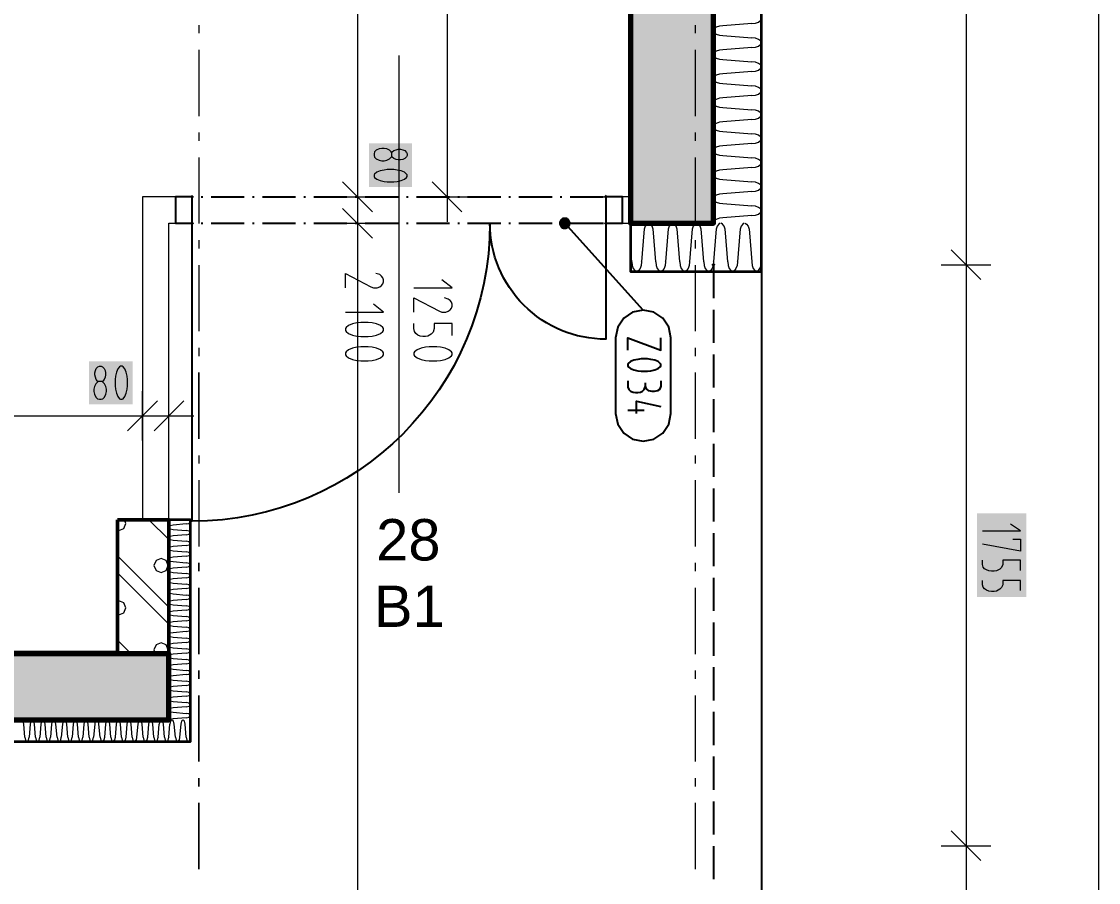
# Model space of a CAD drawing. Header units: millimetres. Extents: x 0 to 594, y 0 to 420.
# Drawn here: x 451.67 to 477.29, y 247.13 to 267.6 of the extents above; entities that cross this region are included whole.
import ezdxf

# ---------------------------------------------------------------- set-up
doc = ezdxf.new("R2010")
doc.units = ezdxf.units.MM
doc.header["$LTSCALE"] = 8
for name, color, linetype in [('PDF_Dokresleni pod rovinou rezu', 7, 'Continuous'), ('PDF_Dvere', 7, 'Continuous'), ('PDF_Instalacni prizdivky', 7, 'Continuous'), ('PDF_Koty delkove', 7, 'Continuous'), ('PDF_Obecne 0.25', 7, 'Continuous'), ('PDF_Omitka', 7, 'Continuous'), ('PDF_Osy hlavni', 7, 'Continuous'), ('PDF_Popis dveri', 7, 'Continuous'), ('PDF_Popis Zamecnicke vyrobky', 7, 'Continuous'), ('PDF_Prosklenne fasady', 7, 'Continuous'), ('PDF_Rampy', 7, 'Continuous'), ('PDF_Steny obvodove nosne', 7, 'Continuous'), ('PDF_Steny sendvic', 7, 'Continuous'), ('PDF_Steny vnitrni', 7, 'Continuous'), ('PDF_Text', 7, 'Continuous'), ('PDF_Zatepleni', 7, 'Continuous')]:
    doc.layers.add(name, color=color, linetype=linetype)
doc.styles.add('PDF Arial', font='arial.ttf')

msp = doc.modelspace()

# ---------------------------------------------------------------- linework, layer by layer
at = {"layer": 'PDF_Dokresleni pod rovinou rezu', "lineweight": 25}
for points in [[(468.13, 261.811), (468.13, 261.024)], [(468.13, 260.748), (468.13, 259.961)], [(468.13, 259.685), (468.13, 258.898)], [(468.13, 258.622), (468.13, 257.835)], [(468.13, 257.559), (468.13, 256.772)], [(468.13, 256.496), (468.13, 255.709)], [(468.13, 255.433), (468.13, 254.646)], [(468.13, 254.37), (468.13, 253.583)], [(468.13, 253.307), (468.13, 252.52)], [(468.13, 252.244), (468.13, 251.457)], [(468.13, 251.181), (468.13, 250.394)], [(468.13, 250.118), (468.13, 249.331)], [(468.13, 249.055), (468.13, 248.268)], [(468.13, 247.992), (468.13, 247.205)]]:
    msp.add_lwpolyline(points, dxfattribs=at)
at = {"layer": 'PDF_Dokresleni pod rovinou rezu', "lineweight": 25, "transparency": 33554559}
msp.add_solid([(468.13, 261.868), (468.179, 261.819), (468.081, 261.819), (468.13, 261.77)], dxfattribs=at)
at = {"layer": 'PDF_Dvere', "lineweight": 25}
for points in [[(455.728, 263.433), (455.335, 263.433), (455.335, 262.803), (455.728, 262.803)], [(465.965, 263.433), (465.571, 263.433), (465.571, 262.803), (465.965, 262.803)]]:
    msp.add_lwpolyline(points, close=True, dxfattribs=at)
for points in [[(455.728, 263.433), (455.748, 263.433)], [(455.945, 263.433), (455.984, 263.433)], [(456.181, 263.433), (456.968, 263.433)], [(457.165, 263.433), (457.205, 263.433)], [(457.401, 263.433), (458.189, 263.433)], [(458.386, 263.433), (458.425, 263.433)], [(458.622, 263.433), (459.409, 263.433)], [(459.606, 263.433), (459.645, 263.433)], [(459.842, 263.433), (460.63, 263.433)], [(460.827, 263.433), (460.866, 263.433)], [(461.063, 263.433), (461.85, 263.433)], [(462.047, 263.433), (462.086, 263.433)], [(462.283, 263.433), (463.071, 263.433)], [(463.267, 263.433), (463.307, 263.433)], [(463.504, 263.433), (464.291, 263.433)], [(464.488, 263.433), (464.527, 263.433)], [(464.724, 263.433), (465.512, 263.433)], [(455.945, 262.803), (455.984, 262.803)], [(456.181, 262.803), (456.968, 262.803)], [(457.165, 262.803), (457.205, 262.803)], [(457.401, 262.803), (458.189, 262.803)], [(458.386, 262.803), (458.425, 262.803)], [(458.622, 262.803), (459.409, 262.803)], [(459.606, 262.803), (459.645, 262.803)], [(459.842, 262.803), (460.63, 262.803)], [(460.827, 262.803), (460.866, 262.803)], [(461.063, 262.803), (461.85, 262.803)], [(462.047, 262.803), (462.086, 262.803)], [(462.283, 262.803), (463.071, 262.803)], [(463.267, 262.803), (463.307, 262.803)], [(463.504, 262.803), (464.291, 262.803)], [(464.488, 262.803), (464.527, 262.803)], [(464.724, 262.803), (465.512, 262.803)]]:
    msp.add_lwpolyline(points, dxfattribs=at)
msp.add_lwpolyline([(465.571, 262.803), (465.571, 260.047, -0.414214), (462.815, 262.803, -0.414213), (455.728, 255.717), (455.728, 262.803), (455.748, 262.803)], format="xyb", dxfattribs=at)
at = {"layer": 'PDF_Dvere', "lineweight": 25, "transparency": 33554559}
for points in [[(455.679, 263.433), (455.728, 263.482), (455.728, 263.384), (455.778, 263.433)], [(465.522, 263.433), (465.571, 263.482), (465.571, 263.384), (465.62, 263.433)], [(455.679, 262.803), (455.728, 262.852), (455.728, 262.754), (455.778, 262.803)], [(465.522, 262.803), (465.571, 262.852), (465.571, 262.754), (465.62, 262.803)]]:
    msp.add_solid(points, dxfattribs=at)
at = {"layer": 'PDF_Instalacni prizdivky', "lineweight": 9}
for points in [[(453.957, 255.511), (453.986, 255.499), (454.106, 255.548), (454.155, 255.667), (454.119, 255.754)], [(454.703, 255.754), (455.177, 255.28)], [(455.104, 255.754), (455.177, 255.681)], [(453.957, 254.894), (455.177, 253.673)], [(453.957, 254.492), (455.177, 253.272)], [(453.957, 253.503), (453.986, 253.491), (454.106, 253.54), (454.155, 253.659), (454.106, 253.779), (453.986, 253.828), (453.957, 253.816)], [(453.957, 252.886), (454.276, 252.567)], [(455.122, 252.567), (455.159, 252.655), (455.11, 252.775), (454.99, 252.824), (454.871, 252.775), (454.822, 252.655), (454.858, 252.567)]]:
    msp.add_lwpolyline(points, dxfattribs=at)
at = {"layer": 'PDF_Instalacni prizdivky', "lineweight": 50}
msp.add_lwpolyline([(453.957, 255.754), (453.957, 252.604), (453.957, 252.567), (455.177, 252.567), (455.177, 255.754), (454.547, 255.754)], close=True, dxfattribs=at)
at = {"layer": 'PDF_Instalacni prizdivky', "lineweight": 9}
msp.add_lwpolyline([(454.99, 254.495), (455.11, 254.544), (455.159, 254.663), (455.11, 254.783), (454.99, 254.832), (454.871, 254.783), (454.822, 254.663), (454.871, 254.544)], close=True, dxfattribs=at)
at = {"layer": 'PDF_Koty delkove', "lineweight": 18}
for points in [[(459.663, 302.764), (459.663, 302.311), (459.663, 299.614), (459.663, 263.433), (459.663, 262.803), (459.663, 203.906), (459.663, 202.921), (459.663, 200.953), (459.663, 186.976), (459.663, 186.189), (459.663, 155.402), (459.663, 152.291), (459.663, 150.48)], [(474.14, 302.606), (474.14, 283.614), (474.14, 261.819), (474.14, 248), (474.14, 203.906), (474.14, 152.449)], [(477.29, 302.764), (477.29, 229.21), (477.29, 152.291), (477.29, 151.701)], [(461.793, 298.197), (461.793, 297.807), (461.793, 295.165), (461.793, 278.63), (461.793, 275.598), (461.793, 263.433)], [(460.294, 264.585), (460.241, 264.585), (460.175, 264.575), (460.109, 264.543), (460.07, 264.501), (460.057, 264.459), (460.057, 264.417), (460.07, 264.375), (460.109, 264.333), (460.175, 264.302), (460.241, 264.291)], [(460.241, 264.291), (460.294, 264.291), (460.359, 264.302), (460.424, 264.333), (460.464, 264.375), (460.477, 264.396), (460.477, 264.48), (460.464, 264.501), (460.424, 264.543), (460.359, 264.575), (460.294, 264.585)], [(460.477, 264.48), (460.49, 264.501), (460.53, 264.532), (460.582, 264.553), (460.634, 264.564), (460.687, 264.564), (460.739, 264.553), (460.792, 264.532), (460.831, 264.49), (460.844, 264.459), (460.844, 264.417), (460.831, 264.386), (460.792, 264.343), (460.739, 264.323), (460.687, 264.312), (460.634, 264.312), (460.582, 264.323), (460.53, 264.343), (460.49, 264.375), (460.477, 264.396)], [(460.372, 263.787), (460.53, 263.787), (460.608, 263.798), (460.7, 263.819), (460.779, 263.85), (460.831, 263.892), (460.844, 263.913), (460.844, 263.955), (460.831, 263.976), (460.779, 264.018), (460.7, 264.049), (460.608, 264.071), (460.53, 264.081), (460.372, 264.081), (460.294, 264.071), (460.201, 264.049), (460.123, 264.018), (460.07, 263.976), (460.057, 263.955), (460.057, 263.913), (460.07, 263.892), (460.123, 263.85)], [(459.309, 263.787), (460.017, 263.079)], [(460.123, 263.85), (460.201, 263.819), (460.294, 263.798), (460.372, 263.787)], [(461.439, 263.787), (462.148, 263.079)], [(459.072, 263.433), (459.663, 263.433), (460.253, 263.433)], [(461.203, 263.433), (461.793, 263.433), (462.384, 263.433)], [(461.793, 263.433), (461.793, 262.842)], [(459.309, 263.157), (460.017, 262.449)], [(459.072, 262.803), (459.663, 262.803), (460.253, 262.803)], [(473.786, 262.173), (474.495, 261.465)], [(473.55, 261.819), (474.14, 261.819), (474.731, 261.819)], [(453.5, 259.039), (453.48, 259.052), (453.448, 259.092), (453.427, 259.144), (453.417, 259.196), (453.417, 259.249), (453.427, 259.301), (453.448, 259.354), (453.49, 259.393), (453.522, 259.406), (453.563, 259.406), (453.595, 259.393), (453.637, 259.354), (453.658, 259.301), (453.668, 259.249), (453.668, 259.196), (453.658, 259.144), (453.637, 259.092), (453.606, 259.052), (453.585, 259.039)], [(453.689, 258.803), (453.689, 258.855), (453.679, 258.921), (453.648, 258.986), (453.606, 259.026), (453.585, 259.039), (453.5, 259.039), (453.48, 259.026), (453.437, 258.986), (453.406, 258.921), (453.395, 258.855), (453.395, 258.803), (453.406, 258.737), (453.437, 258.671), (453.48, 258.632), (453.522, 258.618), (453.563, 258.618), (453.606, 258.632), (453.648, 258.671)], [(453.648, 258.671), (453.679, 258.737), (453.689, 258.803)], [(454.547, 257.634), (454.547, 258.225), (454.547, 258.815)], [(455.177, 257.634), (455.177, 258.225), (455.177, 258.815)], [(454.193, 257.87), (454.902, 258.579)], [(454.823, 257.87), (455.532, 258.579)], [(442.067, 258.225), (454.547, 258.225), (455.177, 258.225)], [(455.177, 258.225), (455.768, 258.225)], [(474.534, 255.49), (475.435, 255.49), (475.196, 255.65)], [(475.256, 255.29), (475.435, 255.29), (475.435, 255.009), (474.534, 255.169)], [(475.435, 254.548), (475.435, 254.789), (475.015, 254.789), (475.015, 254.688), (474.985, 254.619), (474.94, 254.578), (474.865, 254.539), (474.805, 254.529), (474.745, 254.529), (474.684, 254.539), (474.625, 254.559), (474.58, 254.589), (474.549, 254.628), (474.534, 254.688), (474.534, 254.789)], [(475.435, 254.068), (475.435, 254.308), (475.015, 254.308), (475.015, 254.208), (474.985, 254.138), (474.94, 254.098), (474.865, 254.058), (474.805, 254.048), (474.745, 254.048), (474.684, 254.058), (474.625, 254.078), (474.58, 254.108), (474.549, 254.147), (474.534, 254.208), (474.534, 254.308)], [(473.786, 248.354), (474.495, 247.646)], [(473.55, 248), (474.14, 248), (474.731, 248)]]:
    msp.add_lwpolyline(points, dxfattribs=at)
msp.add_lwpolyline([(454.193, 258.934), (454.193, 259.092), (454.183, 259.17), (454.162, 259.262), (454.13, 259.34), (454.089, 259.393), (454.067, 259.406), (454.026, 259.406), (454.004, 259.393), (453.963, 259.34), (453.931, 259.262), (453.91, 259.17), (453.899, 259.092), (453.899, 258.934), (453.91, 258.855), (453.931, 258.763), (453.963, 258.685), (454.004, 258.632), (454.026, 258.618), (454.067, 258.618), (454.089, 258.632), (454.13, 258.685), (454.162, 258.763), (454.183, 258.855)], close=True, dxfattribs=at)
at = {"layer": 'PDF_Koty delkove', "color": 7, "lineweight": 18, "true_color": 0xffffff, "transparency": 33554559}
for points in [[(459.938, 264.703), (459.938, 263.669), (460.962, 264.703), (460.962, 263.669)], [(453.277, 258.5), (454.311, 258.5), (453.277, 259.524), (454.311, 259.524)], [(474.399, 255.906), (474.399, 253.913), (475.571, 255.906), (475.571, 253.913)]]:
    msp.add_solid(points, dxfattribs=at)
at = {"layer": 'PDF_Obecne 0.25', "lineweight": 25}
msp.add_lwpolyline([(453.917, 250.48), (453.917, 250.48)], dxfattribs=at)
at = {"layer": 'PDF_Omitka', "lineweight": 35}
msp.add_lwpolyline([(466.122, 275.598), (466.122, 263.433), (466.161, 263.433), (466.161, 275.598)], close=True, dxfattribs=at)
msp.add_lwpolyline([(442.106, 252.567), (453.957, 252.567), (453.957, 252.604), (442.106, 252.604)], dxfattribs=at)
at = {"layer": 'PDF_Osy hlavni', "lineweight": 18}
for points in [[(455.886, 267.52), (455.886, 267.323)], [(455.886, 267.52), (455.886, 267.323)], [(467.697, 267.52), (467.697, 267.323)], [(455.886, 266.929), (455.886, 265.354)], [(455.886, 266.929), (455.886, 265.354)], [(467.697, 266.929), (467.697, 265.354)], [(455.886, 264.961), (455.886, 264.764)], [(455.886, 264.961), (455.886, 264.764)], [(467.697, 264.961), (467.697, 264.764)], [(455.886, 264.37), (455.886, 262.795)], [(455.886, 264.37), (455.886, 262.795)], [(467.697, 264.37), (467.697, 262.795)], [(455.886, 262.402), (455.886, 262.205)], [(455.886, 262.402), (455.886, 262.205)], [(467.697, 262.402), (467.697, 262.205)], [(455.886, 261.811), (455.886, 260.236)], [(455.886, 261.811), (455.886, 260.236)], [(467.697, 261.811), (467.697, 260.236)], [(455.886, 259.843), (455.886, 259.646)], [(455.886, 259.843), (455.886, 259.646)], [(467.697, 259.843), (467.697, 259.646)], [(455.886, 257.677), (455.886, 259.252), (455.886, 257.677)], [(467.697, 259.252), (467.697, 257.677)], [(455.886, 257.284), (455.886, 257.087)], [(455.886, 257.284), (455.886, 257.087)], [(467.697, 257.284), (467.697, 257.087)], [(455.886, 256.693), (455.886, 255.118)], [(455.886, 256.693), (455.886, 255.118)], [(467.697, 256.693), (467.697, 255.118)], [(455.886, 254.725), (455.886, 254.528), (455.886, 254.725)], [(467.697, 254.725), (467.697, 254.528)], [(455.886, 254.134), (455.886, 252.559), (455.886, 254.134)], [(467.697, 254.134), (467.697, 252.559)], [(455.886, 252.165), (455.886, 251.969), (455.886, 252.165)], [(467.697, 252.165), (467.697, 251.969)], [(455.886, 251.575), (455.886, 250), (455.886, 251.575)], [(467.697, 251.575), (467.697, 250)], [(455.886, 249.41), (455.886, 249.606), (455.886, 249.41)], [(467.697, 249.606), (467.697, 249.41)], [(455.886, 247.441), (455.886, 249.016), (455.886, 247.441)], [(467.697, 249.016), (467.697, 247.441)]]:
    msp.add_lwpolyline(points, dxfattribs=at)
at = {"layer": 'PDF_Popis dveri', "lineweight": 18}
for points in [[(460.65, 266.795), (460.65, 256.394)], [(459.377, 261.268), (459.377, 261.607), (459.981, 261.292), (460.042, 261.268), (460.132, 261.268), (460.192, 261.292), (460.237, 261.328), (460.268, 261.365), (460.283, 261.413), (460.283, 261.461), (460.268, 261.51), (460.237, 261.546), (460.192, 261.582), (460.103, 261.607)], [(461.007, 261.268), (461.913, 261.268), (461.672, 261.461)], [(459.377, 260.689), (460.283, 260.689), (460.042, 260.882)], [(461.007, 260.689), (461.007, 261.027), (461.611, 260.713), (461.672, 260.689), (461.762, 260.689), (461.822, 260.713), (461.867, 260.749), (461.898, 260.785), (461.913, 260.834), (461.913, 260.882), (461.898, 260.93), (461.867, 260.966), (461.822, 261.003), (461.732, 261.027)], [(459.65, 260.435), (459.544, 260.411), (459.453, 260.374), (459.393, 260.327), (459.377, 260.302), (459.377, 260.254), (459.393, 260.23), (459.453, 260.182), (459.544, 260.146), (459.65, 260.122), (459.74, 260.109)], [(459.74, 260.109), (459.921, 260.109), (460.011, 260.122), (460.117, 260.146), (460.208, 260.182), (460.268, 260.23), (460.283, 260.254), (460.283, 260.302), (460.268, 260.327), (460.208, 260.374), (460.117, 260.411), (460.011, 260.435), (459.921, 260.448), (459.74, 260.448), (459.65, 260.435)], [(461.913, 260.133), (461.913, 260.423), (461.491, 260.423), (461.491, 260.302), (461.46, 260.218), (461.415, 260.169), (461.339, 260.122), (461.28, 260.109), (461.219, 260.109), (461.158, 260.122), (461.099, 260.146), (461.053, 260.182), (461.023, 260.23), (461.007, 260.302), (461.007, 260.423)], [(461.37, 259.53), (461.551, 259.53), (461.641, 259.542), (461.747, 259.566), (461.837, 259.602), (461.898, 259.65), (461.913, 259.675), (461.913, 259.722), (461.898, 259.747), (461.837, 259.795), (461.747, 259.831), (461.641, 259.856), (461.551, 259.868), (461.37, 259.868), (461.28, 259.856), (461.174, 259.831), (461.083, 259.795), (461.023, 259.747), (461.007, 259.722), (461.007, 259.675), (461.023, 259.65), (461.083, 259.602), (461.174, 259.566), (461.28, 259.542), (461.37, 259.53)]]:
    msp.add_lwpolyline(points, dxfattribs=at)
msp.add_lwpolyline([(459.74, 259.53), (459.921, 259.53), (460.011, 259.542), (460.117, 259.566), (460.208, 259.602), (460.268, 259.65), (460.283, 259.675), (460.283, 259.722), (460.268, 259.747), (460.208, 259.795), (460.117, 259.831), (460.011, 259.856), (459.921, 259.868), (459.74, 259.868), (459.65, 259.856), (459.544, 259.831), (459.453, 259.795), (459.393, 259.747), (459.377, 259.722), (459.377, 259.675), (459.393, 259.65), (459.453, 259.602), (459.544, 259.566), (459.65, 259.542)], close=True, dxfattribs=at)
at = {"layer": 'PDF_Popis Zamecnicke vyrobky', "lineweight": 25}
msp.add_lwpolyline([(464.516, 262.891), (464.503, 262.877), (464.492, 262.861), (464.484, 262.843), (464.479, 262.825), (464.477, 262.805), (464.478, 262.786), (464.482, 262.767), (464.49, 262.75), (464.5, 262.733), (464.512, 262.719), (464.527, 262.706), (464.544, 262.697), (464.562, 262.69), (464.581, 262.686), (464.6, 262.685), (464.619, 262.688), (464.638, 262.693), (464.655, 262.701), (464.671, 262.713), (464.684, 262.726), (464.696, 262.742), (464.704, 262.759), (464.71, 262.777), (464.713, 262.796), (464.712, 262.816), (464.709, 262.835), (464.702, 262.853), (464.693, 262.869), (464.681, 262.884), (464.666, 262.897), (464.65, 262.908), (464.632, 262.915), (464.614, 262.92), (464.594, 262.921), (464.575, 262.92), (464.556, 262.915), (464.539, 262.907), (464.523, 262.897)], close=True, dxfattribs=at)
for points in [[(464.516, 262.891), (464.516, 262.891)], [(464.683, 262.882), (464.683, 262.882)], [(464.507, 262.724), (464.507, 262.724)], [(466.46, 260.738), (464.595, 262.803)], [(464.674, 262.715), (464.674, 262.715)], [(466.711, 260.688), (466.46, 260.738), (466.209, 260.688), (465.996, 260.546), (465.854, 260.333), (465.804, 260.082), (465.804, 258.276)], [(465.804, 258.276), (465.854, 258.025), (465.996, 257.812), (466.209, 257.67), (466.46, 257.62), (466.711, 257.67), (466.924, 257.812), (467.066, 258.025), (467.116, 258.276), (467.116, 260.082), (467.066, 260.333), (466.924, 260.546), (466.711, 260.688)], [(466.092, 259.788), (466.092, 260.082), (466.88, 259.788), (466.88, 260.082)], [(466.814, 259.515), (466.736, 259.546), (466.644, 259.567), (466.566, 259.578), (466.408, 259.578), (466.329, 259.567), (466.237, 259.546), (466.159, 259.515), (466.106, 259.473), (466.092, 259.452), (466.092, 259.41), (466.106, 259.389), (466.159, 259.347), (466.237, 259.315), (466.329, 259.295), (466.408, 259.284)], [(466.408, 259.284), (466.566, 259.284), (466.644, 259.295), (466.736, 259.315), (466.814, 259.347), (466.867, 259.389), (466.88, 259.41), (466.88, 259.452), (466.867, 259.473), (466.814, 259.515)], [(466.092, 259.053), (466.092, 258.906), (466.119, 258.854), (466.159, 258.812), (466.224, 258.791), (466.277, 258.78), (466.329, 258.78), (466.395, 258.791), (466.447, 258.812), (466.486, 258.854), (466.513, 258.927)], [(466.88, 259.053), (466.88, 258.927), (466.867, 258.885), (466.84, 258.843), (466.801, 258.822), (466.723, 258.801), (466.67, 258.801), (466.592, 258.822), (466.539, 258.864), (466.513, 258.927), (466.513, 259.011)], [(466.303, 258.276), (466.303, 258.57), (466.88, 258.444)], [(466.092, 258.36), (466.486, 258.36)]]:
    msp.add_lwpolyline(points, dxfattribs=at)
at = {"layer": 'PDF_Popis Zamecnicke vyrobky', "lineweight": 25, "transparency": 33554559}
for points in [[(464.48, 262.779), (464.631, 262.915), (464.571, 262.918)], [(464.48, 262.779), (464.571, 262.918), (464.483, 262.839)], [(464.507, 262.724), (464.631, 262.915), (464.48, 262.779)], [(464.483, 262.839), (464.571, 262.918), (464.516, 262.891)], [(464.507, 262.724), (464.683, 262.882), (464.631, 262.915)], [(464.559, 262.691), (464.683, 262.882), (464.507, 262.724)], [(464.559, 262.691), (464.71, 262.827), (464.683, 262.882)], [(464.619, 262.688), (464.71, 262.827), (464.559, 262.691)], [(464.619, 262.688), (464.707, 262.767), (464.71, 262.827)], [(464.707, 262.767), (464.619, 262.688), (464.674, 262.715)]]:
    msp.add_solid(points, dxfattribs=at)
at = {"layer": 'PDF_Prosklenne fasady', "lineweight": 18}
for points in [[(455.177, 263.433), (454.784, 263.433), (454.547, 263.433), (454.547, 255.754), (455.177, 255.754), (455.177, 262.803)], [(455.335, 263.433), (455.177, 263.433)], [(455.335, 263.433), (455.335, 262.803)], [(465.965, 262.803), (465.965, 263.433)], [(465.965, 262.803), (466.161, 262.803), (466.161, 263.433), (466.122, 263.433), (465.965, 263.433)], [(455.177, 262.803), (455.335, 262.803)]]:
    msp.add_lwpolyline(points, dxfattribs=at)
at = {"layer": 'PDF_Rampy', "lineweight": 25}
msp.add_lwpolyline([(469.272, 261.661), (469.272, 203.906)], dxfattribs=at)
at = {"layer": 'PDF_Steny obvodove nosne', "lineweight": 70}
msp.add_lwpolyline([(466.161, 278.63), (466.161, 275.598), (466.161, 263.433), (466.161, 262.803), (468.13, 262.803), (468.13, 278.63), (467.736, 278.63)], close=True, dxfattribs=at)
at = {"layer": 'PDF_Steny obvodove nosne', "color": 9, "lineweight": 9, "true_color": 0xc0c0c0, "transparency": 33554559}
msp.add_solid([(466.161, 278.63), (466.161, 262.803), (468.13, 278.63), (468.13, 262.803)], dxfattribs=at)
at = {"layer": 'PDF_Steny sendvic', "lineweight": 35}
for points in [[(468.13, 262.803), (466.161, 262.803), (466.161, 261.661), (469.272, 261.661), (469.272, 262.803)], [(417.657, 250.48), (455.689, 250.48), (455.689, 250.992), (455.689, 255.754), (455.177, 255.754), (455.177, 252.567), (455.177, 250.992), (442.067, 250.992), (417.658, 250.992), (400.02, 250.992), (398.051, 250.992)]]:
    msp.add_lwpolyline(points, dxfattribs=at)
at = {"layer": 'PDF_Steny sendvic', "lineweight": 9}
for points in [[(466.577, 262.803), (466.545, 262.787), (466.508, 262.737), (466.483, 262.663), (466.474, 262.575)], [(466.703, 262.575), (466.695, 262.663), (466.67, 262.737), (466.633, 262.787), (466.601, 262.803)], [(467.148, 262.803), (467.116, 262.787), (467.078, 262.737), (467.054, 262.663), (467.045, 262.575)], [(467.274, 262.575), (467.266, 262.663), (467.241, 262.737), (467.203, 262.787), (467.172, 262.803)], [(467.718, 262.803), (467.686, 262.787), (467.649, 262.737), (467.624, 262.663), (467.616, 262.575)], [(467.845, 262.575), (467.836, 262.663), (467.812, 262.737), (467.774, 262.787), (467.742, 262.803)], [(468.22, 262.737), (468.195, 262.663), (468.187, 262.575)], [(468.289, 262.803), (468.257, 262.787), (468.22, 262.737)], [(468.416, 262.575), (468.407, 262.663), (468.382, 262.737), (468.345, 262.787), (468.313, 262.803)], [(468.86, 262.803), (468.828, 262.787), (468.791, 262.737), (468.766, 262.663), (468.757, 262.575), (468.701, 261.89), (468.692, 261.802), (468.667, 261.728), (468.63, 261.679), (468.587, 261.661)], [(468.884, 262.803), (468.916, 262.787), (468.953, 262.737), (468.978, 262.663), (468.987, 262.575), (469.043, 261.89), (469.052, 261.802), (469.077, 261.728), (469.114, 261.679), (469.158, 261.661)], [(466.474, 262.575), (466.417, 261.89), (466.409, 261.802), (466.384, 261.728), (466.347, 261.679), (466.303, 261.661)], [(466.474, 262.575), (466.474, 262.575)], [(466.76, 261.89), (466.703, 262.575)], [(467.045, 262.575), (466.988, 261.89), (466.98, 261.802), (466.955, 261.728), (466.918, 261.679), (466.874, 261.661)], [(467.045, 262.575), (467.045, 262.575)], [(467.331, 261.89), (467.274, 262.575)], [(467.616, 262.575), (467.559, 261.89), (467.55, 261.802), (467.526, 261.728), (467.489, 261.679), (467.445, 261.661)], [(467.616, 262.575), (467.616, 262.575)], [(467.902, 261.89), (467.845, 262.575)], [(468.187, 262.575), (468.13, 261.89), (468.121, 261.802), (468.097, 261.728), (468.06, 261.679), (468.016, 261.661)], [(468.187, 262.575), (468.187, 262.575)], [(468.473, 261.89), (468.416, 262.575)], [(468.757, 262.575), (468.757, 262.575)], [(466.189, 261.89), (466.161, 262.224)], [(466.189, 261.89), (466.198, 261.802), (466.223, 261.728), (466.26, 261.679), (466.303, 261.661)], [(466.76, 261.89), (466.769, 261.802), (466.793, 261.728), (466.83, 261.679), (466.874, 261.661)], [(467.331, 261.89), (467.339, 261.802), (467.364, 261.728), (467.401, 261.679), (467.445, 261.661)], [(467.902, 261.89), (467.91, 261.802), (467.935, 261.728), (467.972, 261.679), (468.016, 261.661)], [(468.473, 261.89), (468.481, 261.802), (468.506, 261.728), (468.543, 261.679), (468.587, 261.661)], [(469.158, 261.661), (469.201, 261.679), (469.238, 261.728), (469.263, 261.802), (469.272, 261.89)], [(455.689, 255.703), (455.659, 255.739), (455.587, 255.754)], [(455.587, 255.652), (455.659, 255.667), (455.689, 255.703)], [(455.587, 255.652), (455.28, 255.626), (455.207, 255.611), (455.177, 255.58)], [(455.177, 255.57), (455.207, 255.539), (455.28, 255.523)], [(455.28, 255.523), (455.587, 255.498)], [(455.28, 255.523), (455.28, 255.523)], [(455.689, 255.447), (455.659, 255.483), (455.587, 255.498)], [(455.587, 255.396), (455.659, 255.411), (455.689, 255.447)], [(455.587, 255.396), (455.28, 255.37), (455.207, 255.355), (455.177, 255.324)], [(455.177, 255.314), (455.207, 255.283), (455.28, 255.268)], [(455.28, 255.268), (455.587, 255.242)], [(455.28, 255.268), (455.28, 255.268)], [(455.689, 255.191), (455.659, 255.227), (455.587, 255.242)], [(455.587, 255.14), (455.659, 255.155), (455.689, 255.191)], [(455.587, 255.14), (455.28, 255.115), (455.207, 255.099), (455.177, 255.068)], [(455.177, 255.058), (455.207, 255.027), (455.28, 255.012)], [(455.28, 255.012), (455.587, 254.986)], [(455.28, 255.012), (455.28, 255.012)], [(455.689, 254.935), (455.659, 254.971), (455.587, 254.986)], [(455.587, 254.884), (455.659, 254.899), (455.689, 254.935)], [(455.587, 254.884), (455.28, 254.859), (455.207, 254.844), (455.177, 254.813)], [(455.177, 254.802), (455.207, 254.771), (455.28, 254.756)], [(455.28, 254.756), (455.587, 254.73)], [(455.28, 254.756), (455.28, 254.756)], [(455.689, 254.679), (455.659, 254.715), (455.587, 254.73)], [(455.587, 254.628), (455.659, 254.643), (455.689, 254.679)], [(455.587, 254.628), (455.28, 254.603), (455.207, 254.588), (455.177, 254.557)], [(455.177, 254.546), (455.207, 254.515), (455.28, 254.5)], [(455.28, 254.5), (455.587, 254.475)], [(455.28, 254.5), (455.28, 254.5)], [(455.689, 254.423), (455.659, 254.46), (455.587, 254.475)], [(455.587, 254.372), (455.659, 254.387), (455.689, 254.423)], [(455.28, 254.347), (455.207, 254.332), (455.177, 254.301)], [(455.177, 254.29), (455.207, 254.259), (455.28, 254.244)], [(455.587, 254.372), (455.28, 254.347)], [(455.28, 254.244), (455.587, 254.219)], [(455.28, 254.244), (455.28, 254.244)], [(455.689, 254.167), (455.659, 254.204), (455.587, 254.219)], [(455.587, 254.116), (455.659, 254.131), (455.689, 254.167)], [(455.28, 254.091), (455.207, 254.076), (455.177, 254.045)], [(455.177, 254.034), (455.207, 254.003), (455.28, 253.988)], [(455.587, 254.116), (455.28, 254.091)], [(455.28, 253.988), (455.587, 253.963)], [(455.28, 253.988), (455.28, 253.988)], [(455.689, 253.912), (455.659, 253.948), (455.587, 253.963)], [(455.587, 253.86), (455.659, 253.875), (455.689, 253.912)], [(455.28, 253.835), (455.207, 253.82), (455.177, 253.789)], [(455.177, 253.778), (455.207, 253.747), (455.28, 253.732)], [(455.587, 253.86), (455.28, 253.835)], [(455.28, 253.732), (455.587, 253.707)], [(455.28, 253.732), (455.28, 253.732)], [(455.689, 253.656), (455.659, 253.692), (455.587, 253.707)], [(455.587, 253.604), (455.659, 253.619), (455.689, 253.656)], [(455.28, 253.579), (455.207, 253.564), (455.177, 253.533)], [(455.177, 253.522), (455.207, 253.491), (455.28, 253.476)], [(455.587, 253.604), (455.28, 253.579)], [(455.28, 253.476), (455.587, 253.451)], [(455.28, 253.476), (455.28, 253.476)], [(455.689, 253.4), (455.659, 253.436), (455.587, 253.451)], [(455.587, 253.349), (455.659, 253.364), (455.689, 253.4)], [(455.28, 253.323), (455.207, 253.308), (455.177, 253.277)], [(455.177, 253.266), (455.207, 253.235), (455.28, 253.22)], [(455.587, 253.349), (455.28, 253.323)], [(455.28, 253.22), (455.587, 253.195)], [(455.28, 253.22), (455.28, 253.22)], [(455.689, 253.144), (455.659, 253.18), (455.587, 253.195)], [(455.587, 253.093), (455.659, 253.108), (455.689, 253.144)], [(455.28, 253.067), (455.207, 253.052), (455.177, 253.021)], [(455.177, 253.01), (455.207, 252.979), (455.28, 252.964)], [(455.587, 253.093), (455.28, 253.067)], [(455.28, 252.964), (455.587, 252.939)], [(455.28, 252.964), (455.28, 252.964)], [(455.689, 252.888), (455.659, 252.924), (455.587, 252.939)], [(455.587, 252.837), (455.659, 252.852), (455.689, 252.888)], [(455.28, 252.811), (455.207, 252.796), (455.177, 252.765)], [(455.177, 252.755), (455.207, 252.724), (455.28, 252.709)], [(455.587, 252.837), (455.28, 252.811)], [(455.28, 252.709), (455.587, 252.683)], [(455.28, 252.709), (455.28, 252.709)], [(455.689, 252.632), (455.659, 252.668), (455.587, 252.683)], [(455.587, 252.581), (455.659, 252.596), (455.689, 252.632)], [(455.28, 252.555), (455.207, 252.54), (455.177, 252.509)], [(455.177, 252.499), (455.207, 252.468), (455.28, 252.453)], [(455.587, 252.581), (455.28, 252.555)], [(455.28, 252.453), (455.587, 252.427)], [(455.28, 252.453), (455.28, 252.453)], [(455.689, 252.376), (455.659, 252.412), (455.587, 252.427)], [(455.587, 252.325), (455.659, 252.34), (455.689, 252.376)], [(455.28, 252.3), (455.207, 252.285), (455.177, 252.254)], [(455.177, 252.243), (455.207, 252.212), (455.28, 252.197)], [(455.587, 252.325), (455.28, 252.3)], [(455.28, 252.197), (455.587, 252.171)], [(455.28, 252.197), (455.28, 252.197)], [(455.689, 252.12), (455.659, 252.156), (455.587, 252.171)], [(455.587, 252.069), (455.659, 252.084), (455.689, 252.12)], [(455.28, 252.044), (455.207, 252.029), (455.177, 251.998)], [(455.177, 251.987), (455.207, 251.956), (455.28, 251.941)], [(455.587, 252.069), (455.28, 252.044)], [(455.28, 251.941), (455.587, 251.915)], [(455.28, 251.941), (455.28, 251.941)], [(455.689, 251.864), (455.659, 251.9), (455.587, 251.915)], [(455.587, 251.813), (455.659, 251.828), (455.689, 251.864)], [(455.28, 251.788), (455.207, 251.773), (455.177, 251.742)], [(455.177, 251.731), (455.207, 251.7), (455.28, 251.685)], [(455.587, 251.813), (455.28, 251.788)], [(455.28, 251.685), (455.587, 251.66)], [(455.28, 251.685), (455.28, 251.685)], [(455.689, 251.608), (455.659, 251.645), (455.587, 251.66)], [(455.587, 251.557), (455.659, 251.572), (455.689, 251.608)], [(455.689, 251.608), (455.689, 251.608)], [(455.28, 251.532), (455.207, 251.517), (455.177, 251.486)], [(455.177, 251.475), (455.207, 251.444), (455.28, 251.429)], [(455.587, 251.557), (455.28, 251.532)], [(455.28, 251.429), (455.587, 251.404)], [(455.28, 251.429), (455.28, 251.429)], [(455.587, 251.301), (455.659, 251.316), (455.689, 251.352), (455.659, 251.389), (455.587, 251.404)], [(455.28, 251.276), (455.207, 251.261), (455.177, 251.23)], [(455.177, 251.219), (455.207, 251.188), (455.28, 251.173)], [(455.587, 251.301), (455.28, 251.276)], [(455.28, 251.173), (455.587, 251.148)], [(455.28, 251.173), (455.28, 251.173)], [(455.28, 251.173), (455.28, 251.173)], [(455.587, 251.045), (455.659, 251.06), (455.689, 251.097), (455.659, 251.133), (455.587, 251.148)], [(451.748, 250.583), (451.723, 250.89), (451.708, 250.962), (451.677, 250.992)], [(451.876, 250.89), (451.85, 250.583)], [(451.922, 250.992), (451.891, 250.962), (451.876, 250.89)], [(451.876, 250.89), (451.876, 250.89)], [(452.004, 250.583), (451.979, 250.89), (451.964, 250.962), (451.933, 250.992)], [(452.132, 250.89), (452.106, 250.583)], [(452.178, 250.992), (452.147, 250.962), (452.132, 250.89)], [(452.132, 250.89), (452.132, 250.89)], [(452.235, 250.89), (452.22, 250.962), (452.189, 250.992)], [(452.26, 250.583), (452.235, 250.89)], [(452.388, 250.89), (452.362, 250.583)], [(452.434, 250.992), (452.403, 250.962), (452.388, 250.89)], [(452.388, 250.89), (452.388, 250.89)], [(452.475, 250.962), (452.444, 250.992)], [(452.491, 250.89), (452.475, 250.962)], [(452.516, 250.583), (452.491, 250.89)], [(452.644, 250.89), (452.618, 250.583)], [(452.69, 250.992), (452.659, 250.962), (452.644, 250.89)], [(452.644, 250.89), (452.644, 250.89)], [(452.746, 250.89), (452.731, 250.962), (452.7, 250.992)], [(452.772, 250.583), (452.746, 250.89)], [(452.899, 250.89), (452.874, 250.583)], [(452.946, 250.992), (452.914, 250.962), (452.899, 250.89)], [(452.899, 250.89), (452.899, 250.89)], [(453.002, 250.89), (452.987, 250.962), (452.956, 250.992)], [(453.028, 250.583), (453.002, 250.89)], [(453.155, 250.89), (453.13, 250.583)], [(453.201, 250.992), (453.17, 250.962), (453.155, 250.89)], [(453.155, 250.89), (453.155, 250.89)], [(453.258, 250.89), (453.243, 250.962), (453.212, 250.992)], [(453.284, 250.583), (453.258, 250.89)], [(453.411, 250.89), (453.386, 250.583)], [(453.457, 250.992), (453.426, 250.962), (453.411, 250.89)], [(453.411, 250.89), (453.411, 250.89)], [(453.514, 250.89), (453.499, 250.962), (453.468, 250.992)], [(453.539, 250.583), (453.514, 250.89)], [(453.667, 250.89), (453.642, 250.583), (453.627, 250.51), (453.591, 250.48)], [(453.713, 250.992), (453.682, 250.962), (453.667, 250.89)], [(453.667, 250.89), (453.667, 250.89)], [(453.77, 250.89), (453.755, 250.962), (453.724, 250.992)], [(453.795, 250.583), (453.77, 250.89)], [(453.923, 250.89), (453.898, 250.583), (453.883, 250.51), (453.847, 250.48)], [(453.969, 250.992), (453.938, 250.962), (453.923, 250.89)], [(453.923, 250.89), (453.923, 250.89)], [(454.026, 250.89), (454.011, 250.962), (453.98, 250.992)], [(454.051, 250.583), (454.026, 250.89)], [(454.179, 250.89), (454.154, 250.583), (454.139, 250.51), (454.102, 250.48)], [(454.225, 250.992), (454.194, 250.962), (454.179, 250.89)], [(454.179, 250.89), (454.179, 250.89)], [(454.282, 250.89), (454.267, 250.962), (454.236, 250.992)], [(454.307, 250.583), (454.282, 250.89)], [(454.435, 250.89), (454.41, 250.583), (454.395, 250.51), (454.358, 250.48)], [(454.481, 250.992), (454.45, 250.962), (454.435, 250.89)], [(454.435, 250.89), (454.435, 250.89)], [(454.538, 250.89), (454.523, 250.962), (454.492, 250.992)], [(454.563, 250.583), (454.538, 250.89)], [(454.691, 250.89), (454.665, 250.583), (454.65, 250.51), (454.614, 250.48)], [(454.737, 250.992), (454.706, 250.962), (454.691, 250.89)], [(454.691, 250.89), (454.691, 250.89)], [(454.794, 250.89), (454.779, 250.962), (454.748, 250.992)], [(454.819, 250.583), (454.794, 250.89)], [(454.819, 250.583), (454.834, 250.51), (454.87, 250.48), (454.906, 250.51), (454.921, 250.583), (454.947, 250.89)], [(454.993, 250.992), (454.962, 250.962), (454.947, 250.89)], [(454.947, 250.89), (454.947, 250.89)], [(455.05, 250.89), (455.034, 250.962), (455.003, 250.992)], [(455.075, 250.583), (455.05, 250.89)], [(455.075, 250.583), (455.09, 250.51), (455.126, 250.48), (455.162, 250.51), (455.177, 250.583), (455.203, 250.89)], [(455.28, 251.02), (455.207, 251.005), (455.195, 250.992)], [(455.218, 250.962), (455.203, 250.89)], [(455.203, 250.89), (455.203, 250.89)], [(455.249, 250.992), (455.218, 250.962)], [(455.305, 250.89), (455.29, 250.962), (455.259, 250.992)], [(455.587, 251.045), (455.28, 251.02)], [(455.331, 250.583), (455.305, 250.89)], [(455.459, 250.89), (455.433, 250.583), (455.418, 250.51), (455.382, 250.48)], [(455.505, 250.992), (455.474, 250.962), (455.459, 250.89)], [(455.459, 250.89), (455.459, 250.89)], [(455.561, 250.89), (455.546, 250.962), (455.515, 250.992)], [(455.587, 250.583), (455.561, 250.89)], [(451.748, 250.583), (451.763, 250.51), (451.799, 250.48)], [(451.799, 250.48), (451.835, 250.51), (451.85, 250.583)], [(452.004, 250.583), (452.019, 250.51), (452.055, 250.48)], [(452.055, 250.48), (452.091, 250.51), (452.106, 250.583)], [(452.26, 250.583), (452.275, 250.51), (452.311, 250.48)], [(452.311, 250.48), (452.347, 250.51), (452.362, 250.583)], [(452.516, 250.583), (452.531, 250.51), (452.567, 250.48)], [(452.567, 250.48), (452.603, 250.51), (452.618, 250.583)], [(452.772, 250.583), (452.787, 250.51), (452.823, 250.48)], [(452.823, 250.48), (452.859, 250.51), (452.874, 250.583)], [(453.028, 250.583), (453.043, 250.51), (453.079, 250.48)], [(453.079, 250.48), (453.115, 250.51), (453.13, 250.583)], [(453.284, 250.583), (453.299, 250.51), (453.335, 250.48), (453.335, 250.48)], [(453.335, 250.48), (453.371, 250.51), (453.386, 250.583)], [(453.539, 250.583), (453.554, 250.51), (453.591, 250.48)], [(453.795, 250.583), (453.81, 250.51), (453.847, 250.48)], [(454.051, 250.583), (454.066, 250.51), (454.102, 250.48)], [(454.307, 250.583), (454.322, 250.51), (454.358, 250.48)], [(454.563, 250.583), (454.578, 250.51), (454.614, 250.48)], [(455.331, 250.583), (455.346, 250.51), (455.382, 250.48)], [(455.587, 250.583), (455.602, 250.51), (455.638, 250.48)], [(455.638, 250.48), (455.674, 250.51), (455.689, 250.583)], [(453.335, 250.48), (453.335, 250.48)]]:
    msp.add_lwpolyline(points, dxfattribs=at)
at = {"layer": 'PDF_Steny sendvic', "lineweight": 9, "transparency": 33554559}
for points in [[(466.417, 261.907), (466.435, 261.89), (466.4, 261.89), (466.417, 261.872)], [(466.988, 261.907), (467.006, 261.89), (466.971, 261.89), (466.988, 261.872)], [(467.559, 261.907), (467.577, 261.89), (467.541, 261.89), (467.559, 261.872)], [(468.13, 261.907), (468.148, 261.89), (468.112, 261.89), (468.13, 261.872)], [(468.701, 261.907), (468.719, 261.89), (468.683, 261.89), (468.701, 261.872)], [(469.272, 261.872), (469.254, 261.89), (469.272, 261.907)], [(455.604, 255.754), (455.587, 255.736), (455.569, 255.754)], [(455.587, 255.516), (455.604, 255.498), (455.569, 255.498), (455.587, 255.48)], [(455.587, 255.26), (455.604, 255.242), (455.569, 255.242), (455.587, 255.225)], [(455.587, 255.004), (455.604, 254.986), (455.569, 254.986), (455.587, 254.969)], [(455.587, 254.748), (455.604, 254.73), (455.569, 254.73), (455.587, 254.713)], [(455.587, 254.492), (455.604, 254.475), (455.569, 254.475), (455.587, 254.457)], [(455.587, 254.236), (455.604, 254.219), (455.569, 254.219), (455.587, 254.201)], [(455.587, 253.98), (455.604, 253.963), (455.569, 253.963), (455.587, 253.945)], [(455.587, 253.725), (455.604, 253.707), (455.569, 253.707), (455.587, 253.689)], [(455.587, 253.469), (455.604, 253.451), (455.569, 253.451), (455.587, 253.433)], [(455.587, 253.213), (455.604, 253.195), (455.569, 253.195), (455.587, 253.177)], [(455.587, 252.957), (455.604, 252.939), (455.569, 252.939), (455.587, 252.921)], [(455.587, 252.701), (455.604, 252.683), (455.569, 252.683), (455.587, 252.665)], [(455.587, 252.445), (455.604, 252.427), (455.569, 252.427), (455.587, 252.41)], [(455.587, 252.189), (455.604, 252.171), (455.569, 252.171), (455.587, 252.154)], [(455.587, 251.933), (455.604, 251.915), (455.569, 251.915), (455.587, 251.898)], [(455.587, 251.677), (455.604, 251.66), (455.569, 251.66), (455.587, 251.642)], [(455.587, 251.421), (455.604, 251.404), (455.569, 251.404), (455.587, 251.386)], [(455.587, 251.165), (455.604, 251.148), (455.569, 251.148), (455.587, 251.13)], [(451.85, 250.6), (451.868, 250.583), (451.833, 250.583), (451.85, 250.565)], [(452.106, 250.6), (452.124, 250.583), (452.089, 250.583), (452.106, 250.565)], [(452.362, 250.6), (452.38, 250.583), (452.345, 250.583), (452.362, 250.565)], [(452.618, 250.6), (452.636, 250.583), (452.601, 250.583), (452.618, 250.565)], [(452.874, 250.6), (452.892, 250.583), (452.856, 250.583), (452.874, 250.565)], [(453.13, 250.6), (453.148, 250.583), (453.112, 250.583), (453.13, 250.565)], [(453.386, 250.6), (453.404, 250.583), (453.368, 250.583), (453.386, 250.565)], [(453.642, 250.6), (453.66, 250.583), (453.624, 250.583), (453.642, 250.565)], [(453.898, 250.6), (453.915, 250.583), (453.88, 250.583), (453.898, 250.565)], [(454.154, 250.6), (454.171, 250.583), (454.136, 250.583), (454.154, 250.565)], [(454.41, 250.6), (454.427, 250.583), (454.392, 250.583), (454.41, 250.565)], [(454.665, 250.6), (454.683, 250.583), (454.648, 250.583), (454.665, 250.565)], [(454.921, 250.6), (454.939, 250.583), (454.904, 250.583), (454.921, 250.565)], [(455.177, 250.6), (455.195, 250.583), (455.16, 250.583), (455.177, 250.565)], [(455.433, 250.6), (455.451, 250.583), (455.415, 250.583), (455.433, 250.565)], [(455.689, 250.565), (455.671, 250.583), (455.689, 250.6)]]:
    msp.add_solid(points, dxfattribs=at)
at = {"layer": 'PDF_Steny vnitrni', "lineweight": 70}
msp.add_lwpolyline([(440.492, 252.567), (440.335, 252.567), (421.555, 252.567), (417.658, 252.567), (417.658, 252.213), (417.658, 250.992), (442.067, 250.992), (455.177, 250.992), (455.177, 252.567), (453.957, 252.567), (442.106, 252.567), (442.067, 252.567)], dxfattribs=at)
at = {"layer": 'PDF_Steny vnitrni', "color": 9, "lineweight": 9, "true_color": 0xc0c0c0, "transparency": 33554559}
msp.add_solid([(455.177, 252.567), (442.067, 252.567), (455.177, 250.992), (442.067, 250.992)], dxfattribs=at)
at = {"layer": 'PDF_Zatepleni', "lineweight": 35}
for points in [[(469.272, 262.803), (469.272, 278.63), (469.272, 302.764), (468.13, 302.764), (461.555, 302.764)], [(461.555, 301.622), (466.161, 301.622), (468.13, 301.622), (468.13, 295.165), (468.13, 278.63), (468.13, 262.803)]]:
    msp.add_lwpolyline(points, dxfattribs=at)
at = {"layer": 'PDF_Zatepleni', "lineweight": 9}
for points in [[(468.358, 267.499), (468.271, 267.49), (468.196, 267.465), (468.146, 267.428), (468.13, 267.396)], [(469.043, 267.555), (468.358, 267.499)], [(469.043, 267.555), (469.131, 267.564), (469.205, 267.589), (469.254, 267.626), (469.272, 267.669)], [(468.13, 267.372), (468.146, 267.34), (468.196, 267.303), (468.271, 267.278), (468.358, 267.269)], [(468.358, 267.269), (469.043, 267.213)], [(468.358, 267.269), (468.358, 267.269)], [(469.272, 267.098), (469.254, 267.142), (469.205, 267.179), (469.131, 267.204), (469.043, 267.213)], [(469.043, 266.984), (468.358, 266.928)], [(469.043, 266.984), (469.131, 266.993), (469.205, 267.018), (469.254, 267.055), (469.272, 267.098)], [(468.358, 266.928), (468.271, 266.919), (468.196, 266.894), (468.146, 266.857), (468.13, 266.825)], [(468.13, 266.801), (468.146, 266.769), (468.196, 266.732), (468.271, 266.707), (468.358, 266.698)], [(468.358, 266.698), (469.043, 266.642)], [(468.358, 266.698), (468.358, 266.698)], [(469.272, 266.528), (469.254, 266.571), (469.205, 266.608), (469.131, 266.633), (469.043, 266.642)], [(469.043, 266.413), (469.131, 266.422), (469.205, 266.447), (469.254, 266.484), (469.272, 266.528)], [(468.358, 266.357), (468.271, 266.348), (468.196, 266.323), (468.146, 266.286), (468.13, 266.254)], [(468.13, 266.23), (468.146, 266.198), (468.196, 266.161), (468.271, 266.136), (468.358, 266.127)], [(469.043, 266.413), (468.358, 266.357)], [(468.358, 266.127), (469.043, 266.071)], [(468.358, 266.127), (468.358, 266.127)], [(469.272, 265.957), (469.254, 266), (469.205, 266.037), (469.131, 266.062), (469.043, 266.071)], [(469.043, 265.842), (469.131, 265.851), (469.205, 265.876), (469.254, 265.913), (469.272, 265.957)], [(468.358, 265.786), (468.271, 265.777), (468.196, 265.752), (468.146, 265.715), (468.13, 265.683)], [(469.043, 265.842), (468.358, 265.786)], [(468.13, 265.659), (468.146, 265.627), (468.196, 265.59), (468.271, 265.565), (468.358, 265.556)], [(468.358, 265.556), (469.043, 265.5)], [(468.358, 265.556), (468.358, 265.556)], [(469.272, 265.386), (469.254, 265.429), (469.205, 265.467), (469.131, 265.491), (469.043, 265.5)], [(468.358, 265.215), (468.271, 265.206), (468.196, 265.181), (468.146, 265.144), (468.13, 265.112)], [(469.043, 265.272), (468.358, 265.215)], [(469.043, 265.272), (469.131, 265.28), (469.205, 265.305), (469.254, 265.342), (469.272, 265.386)], [(468.13, 265.088), (468.146, 265.056), (468.196, 265.019), (468.271, 264.994), (468.358, 264.986)], [(468.358, 264.986), (469.043, 264.929)], [(468.358, 264.986), (468.358, 264.986)], [(469.272, 264.815), (469.254, 264.859), (469.205, 264.896), (469.131, 264.92), (469.043, 264.929)], [(468.358, 264.644), (468.271, 264.636), (468.196, 264.611), (468.146, 264.573), (468.13, 264.541)], [(469.043, 264.701), (468.358, 264.644)], [(469.043, 264.701), (469.131, 264.709), (469.205, 264.734), (469.254, 264.771), (469.272, 264.815)], [(468.13, 264.517), (468.146, 264.486), (468.196, 264.448), (468.271, 264.423), (468.358, 264.415)], [(468.358, 264.415), (469.043, 264.358)], [(468.358, 264.415), (468.358, 264.415)], [(469.043, 264.13), (468.358, 264.073)], [(469.272, 264.244), (469.254, 264.288), (469.205, 264.325), (469.131, 264.35), (469.043, 264.358)], [(469.043, 264.13), (469.131, 264.139), (469.205, 264.163), (469.254, 264.2), (469.272, 264.244)], [(468.358, 264.073), (468.271, 264.065), (468.196, 264.04), (468.146, 264.003), (468.13, 263.971)], [(468.13, 263.947), (468.146, 263.915), (468.196, 263.877), (468.271, 263.853), (468.358, 263.844)], [(468.358, 263.844), (469.043, 263.787)], [(468.358, 263.844), (468.358, 263.844)], [(469.272, 263.673), (469.254, 263.717), (469.205, 263.754), (469.131, 263.779), (469.043, 263.787)], [(469.043, 263.559), (469.131, 263.568), (469.205, 263.592), (469.254, 263.629), (469.272, 263.673), (469.272, 263.673)], [(468.358, 263.503), (468.271, 263.494), (468.196, 263.469), (468.146, 263.432), (468.13, 263.4)], [(468.13, 263.376), (468.146, 263.344), (468.196, 263.307), (468.271, 263.282), (468.358, 263.273)], [(469.043, 263.559), (468.358, 263.503)], [(468.358, 263.273), (469.043, 263.217)], [(468.358, 263.273), (468.358, 263.273)], [(469.272, 263.102), (469.254, 263.146), (469.205, 263.183), (469.131, 263.208), (469.043, 263.217)], [(469.043, 262.988), (469.131, 262.997), (469.205, 263.022), (469.254, 263.059), (469.272, 263.102)], [(468.196, 262.898), (468.146, 262.861), (468.13, 262.829)], [(468.358, 262.932), (468.271, 262.923), (468.196, 262.898)], [(469.043, 262.988), (468.358, 262.932)], [(468.13, 262.805), (468.131, 262.803)]]:
    msp.add_lwpolyline(points, dxfattribs=at)
at = {"layer": 'PDF_Zatepleni', "lineweight": 9, "transparency": 33554559}
for points in [[(469.043, 267.23), (469.061, 267.213), (469.026, 267.213), (469.043, 267.195)], [(469.043, 266.659), (469.061, 266.642), (469.026, 266.642), (469.043, 266.624)], [(469.043, 266.089), (469.061, 266.071), (469.026, 266.071), (469.043, 266.053)], [(469.043, 265.518), (469.061, 265.5), (469.026, 265.5), (469.043, 265.482)], [(469.043, 264.947), (469.061, 264.929), (469.026, 264.929), (469.043, 264.911)], [(469.043, 264.376), (469.061, 264.358), (469.026, 264.358), (469.043, 264.341)], [(469.043, 263.805), (469.061, 263.787), (469.026, 263.787), (469.043, 263.77)], [(469.043, 263.234), (469.061, 263.217), (469.026, 263.217), (469.043, 263.199)]]:
    msp.add_solid(points, dxfattribs=at)

# ---------------------------------------------------------------- texts
at = {"layer": 'PDF_Text', "char_height": 0.9844, "attachment_point": 4, "style": 'PDF Arial'}
for s, insert in [('28', (460.108, 255.27)), ('B1', (460.056, 253.695))]:
    msp.add_mtext(s, dxfattribs=dict(at, insert=insert))

doc.saveas('drawing.dxf')
